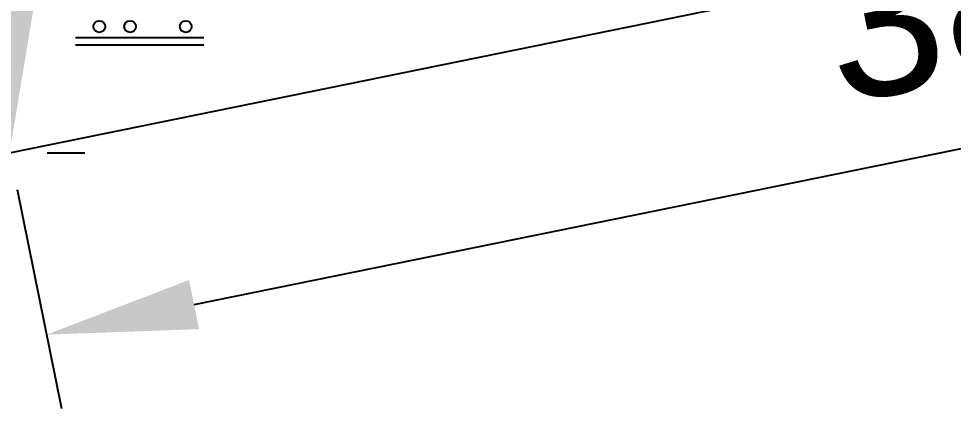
# Model space of a CAD drawing. Header units: inches. Extents: x -28 to 837, y -22 to 590.
# Drawn here: x 394.9 to 448.7, y 255.3 to 277.7 of the extents above; entities that cross this region are included whole.
import ezdxf

# ---------------------------------------------------------------- set-up
doc = ezdxf.new("R2010")
doc.units = ezdxf.units.IN
doc.header["$MEASUREMENT"] = 0
doc.styles.get("Standard").update_dxf_attribs({"font": 'arial.ttf'})
doc.dimstyles.new('Annotative', dxfattribs={"dimscale": 0, "dimtxt": 0.18, "dimasz": 0.18, "dimexe": 0.18, "dimexo": 0.0625, "dimgap": 0.09, "dimtad": 0, "dimtih": 1, "dimtoh": 1, "dimdec": 4, "dimzin": 0, "dimdsep": 46, "dimtxsty": 'Standard', "dimcen": 0.09, "dimadec": 0, "dimazin": 0, "dimtfac": 1, "dimtdec": 4, "dimtofl": 0, "dimtmove": 0, "dimatfit": 3, "dimfxl": 1, "dimtolj": 1, "dimtzin": 0, "dimarcsym": 0})

# ---------------------------------------------------------------- blocks, each defined once
blk = doc.blocks.new('*D39')
at = {"color": 0, "lineweight": -2, "transparency": 16777216}
for p, q in [((2517.65, 301.13), (2525.05, 264.77)), ((2174.67, 206.15), (2498.06, 272.03)), ((2145.26, 225.27), (2152.67, 188.91))]:
    blk.add_line(p, q, dxfattribs=at)
at = {"color": 0, "transparency": 16777216}
for points in [[(2497.23, 276.11), (2498.89, 267.94), (2522.56, 277.02)], [(2173.84, 210.24), (2175.5, 202.07), (2150.18, 201.16)]]:
    blk.add_solid(points, dxfattribs=at)
at = {"layer": 'Defpoints', "color": 0, "transparency": 16777216}
for p in [(2516.4, 307.25), (2522.56, 277.02), (2144.02, 231.4)]:
    blk.add_point(p, dxfattribs=at)
at = {"color": 0, "transparency": 16777216, "insert": (2332.12, 259.94), "char_height": 25, "attachment_point": 5, "rotation": 11.5136}
blk.add_mtext('380,03', dxfattribs=at)
blk = doc.blocks.new('*D41')
at = {"color": 0, "lineweight": -2, "transparency": 16777216}
for p, q in [((2150.27, 647.4), (2156.52, 647.4)), ((2144.02, 622.4), (2144.02, 256.4)), ((2150.27, 231.4), (2156.52, 231.4))]:
    blk.add_line(p, q, dxfattribs=at)
at = {"color": 0, "transparency": 16777216}
for points in [[(2139.85, 622.4), (2148.18, 622.4), (2144.02, 647.4)], [(2139.85, 256.4), (2148.18, 256.4), (2144.02, 231.4)]]:
    blk.add_solid(points, dxfattribs=at)
at = {"layer": 'Defpoints', "color": 0, "transparency": 16777216}
for p in [(2144.02, 647.4), (2144.02, 231.4), (2144.02, 231.4)]:
    blk.add_point(p, dxfattribs=at)
at = {"color": 0, "transparency": 16777216, "insert": (2125, 439.4), "char_height": 25, "attachment_point": 5, "rotation": 90}
blk.add_mtext('416', dxfattribs=at)
blk = doc.blocks.new('Garden')
blk.add_line((1907.69888, -119.37283), (2280.08151, -43.51861))
dim = blk.add_linear_dim(base=(1907.69888, -119.37283), p1=(1907.69888, 296.62717), p2=(1907.69888, -119.37283), angle=90, dimstyle='Annotative')
dim.commit()
dim.dimension.update_dxf_attribs({"geometry": '*D41', "text_midpoint": (1888.68456, 88.62717), "insert": (-236.31763, -350.77107)})
dim = blk.add_aligned_dim(p1=(1907.69888, -119.37283), p2=(2280.08151, -43.51861), distance=-30.85688, dimstyle='Annotative')
dim.commit()
dim.dimension.update_dxf_attribs({"geometry": '*D39', "text_midpoint": (2095.80297, -90.83589), "insert": (-236.31763, -350.77107)})

msp = doc.modelspace()

# ---------------------------------------------------------------- linework, layer by layer
at = {"color": 18, "true_color": 0x000000}
for p, q in [((398.172, 276.62), (405.556, 276.62)), ((398.172, 276.205), (405.556, 276.205))]:
    msp.add_line(p, q, dxfattribs=at)
for centre in [(399.545, 277.253), (401.316, 277.253), (404.52, 277.253)]:
    msp.add_circle(centre, 0.337, dxfattribs=at)

# ---------------------------------------------------------------- block references
at = {"xscale": 0.3465639121819872, "yscale": 0.3465639121819872, "zscale": 0.6931278243639744}
msp.add_blockref('Garden', (-266.765, 311.36), dxfattribs=at)

doc.saveas('drawing.dxf')
